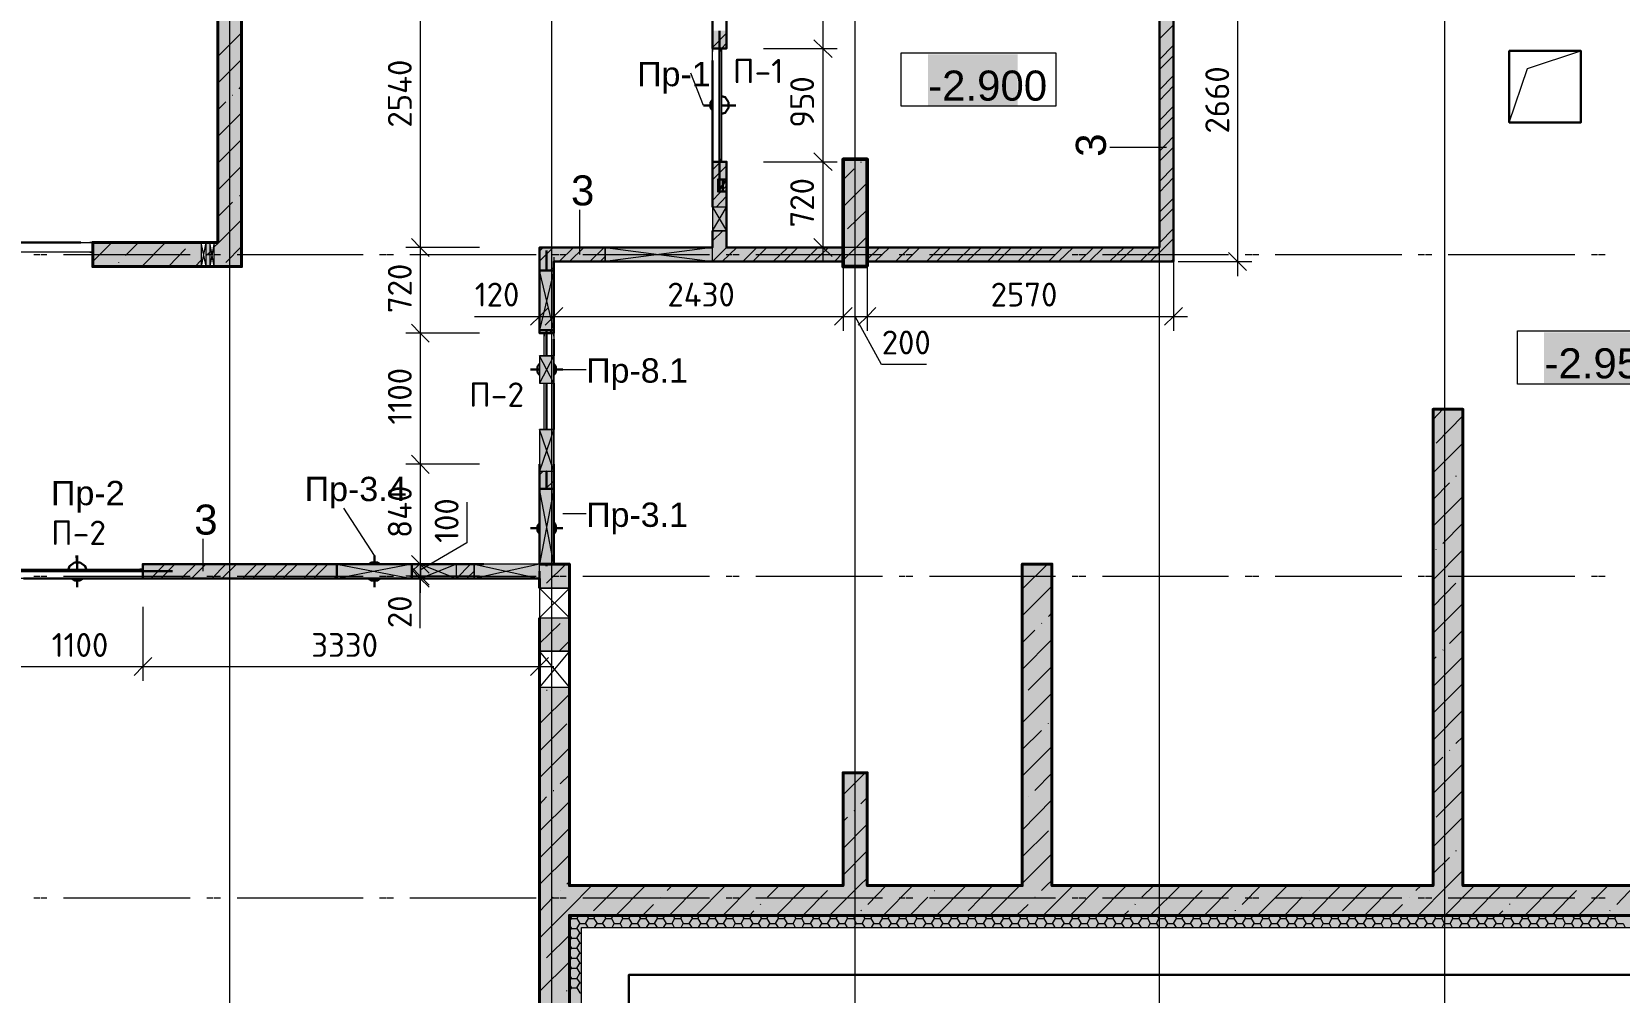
# Model space of a CAD drawing. Header units: millimetres. Extents: x -84737 to 172119, y -43083 to 59399.
# Drawn here: x -45675 to -32351, y 40986 to 49051 of the extents above; entities that cross this region are included whole.
import ezdxf

# ---------------------------------------------------------------- set-up
doc = ezdxf.new("R2010")
doc.units = ezdxf.units.MM
doc.layers.add('PDF _Геометрия', color=7, linetype='Continuous')
doc.layers.add('PDF _Текст', color=7, linetype='Continuous')
doc.layers.add('PDF _Сплошная заливка', color=7, linetype='Continuous', true_color=0xffffff)
doc.styles.add('PDF GOSTCommon', font='arial.ttf')
doc.styles.add('PDF ISOCPEUR', font='isocpeur.ttf')

msp = doc.modelspace()

# ---------------------------------------------------------------- hatches: boundary and pattern name
at = {"layer": 'PDF _Сплошная заливка', "transparency": 33554559}
h = msp.add_hatch(color=256, dxfattribs=at)
h.paths.add_polyline_path([(-39961, 55730), (-39843, 55730), (-39843, 56678), (-39961, 56678)])
h.paths.add_polyline_path([(-39961, 48911), (-39843, 48911), (-39843, 49060), (-39961, 49060)])
h.paths.add_polyline_path([(-39961, 47578), (-39843, 47578), (-39843, 47959), (-39961, 47959)])
h.paths.add_polyline_path([(-39843, 47379), (-39961, 47379), (-39961, 47240), (-39843, 47240)])
h.paths.add_polyline_path([(-39961, 49728), (-39843, 49728), (-39843, 50240), (-39961, 50240)])
h.paths.add_polyline_path([(-39961, 50740), (-39843, 50740), (-39843, 50778), (-39961, 50778)])
h.paths.add_polyline_path([(-39961, 51980), (-39843, 51980), (-39843, 55231), (-39961, 55231)])
h = msp.add_hatch(color=256, dxfattribs=at)
h.paths.add_polyline_path([(-44113, 52086), (-43914, 52086), (-43914, 56428), (-44113, 56428)])
h.paths.add_polyline_path([(-43914, 50778), (-44113, 50778), (-44113, 47079), (-43914, 47079)])
h = msp.add_hatch(color=256, dxfattribs=at)
h.paths.add_polyline_path([(-46412, 47079), (-46412, 47282), (-46610, 47282), (-46610, 47079)])
h.paths.add_polyline_path([(-44143, 47282), (-44143, 47079), (-44113, 47079), (-44113, 47282)])
h.paths.add_polyline_path([(-44181, 47079), (-44181, 47282), (-44211, 47282), (-44211, 47079)])
h.paths.add_polyline_path([(-44253, 47079), (-44253, 47282), (-45163, 47282), (-45163, 47079)])
h = msp.add_hatch(color=256, dxfattribs=at)
h.paths.add_polyline_path([(-41294, 45360), (-41413, 45360), (-41413, 45212), (-41294, 45212)])
h.paths.add_polyline_path([(-41413, 47045), (-41294, 47045), (-41294, 47240), (-41413, 47240)])
h.paths.add_polyline_path([(-41413, 46520), (-41294, 46520), (-41294, 46545), (-41413, 46545)])
h = msp.add_hatch(color=256, dxfattribs=at)
h.paths.add_polyline_path([(-40863, 47121), (-40863, 47240), (-41294, 47240), (-41294, 47121)])
h.paths.add_polyline_path([(-39961, 47240), (-39961, 47121), (-38865, 47121), (-38865, 47240)])
h = msp.add_hatch(color=256, dxfattribs=at)
h.paths.add_polyline_path([(-45844, 44459), (-45844, 44581), (-46911, 44581), (-46911, 44459)])
h.paths.add_polyline_path([(-42111, 44581), (-42111, 44459), (-41963, 44459), (-41963, 44581)])
h.paths.add_polyline_path([(-42412, 44459), (-42412, 44581), (-42484, 44581), (-42484, 44459)])
h.paths.add_polyline_path([(-43114, 44459), (-43114, 44581), (-44744, 44581), (-44744, 44459)])
h = msp.add_hatch(color=256, dxfattribs=at)
h.paths.add_polyline_path([(-41163, 43549), (-41413, 43549), (-41413, 34080), (-41163, 34080)])
h.paths.add_polyline_path([(-41413, 44378), (-41163, 44378), (-41163, 44581), (-41413, 44581)])
h.paths.add_polyline_path([(-41413, 43849), (-41163, 43849), (-41163, 44129), (-41413, 44129)])

# ---------------------------------------------------------------- linework, layer by layer
at = {"layer": 'PDF _Геометрия', "lineweight": 30}
for points in [[(-77360, 55328), (-77360, 33331), (-40664, 33331), (-40664, 41132), (-26866, 41132), (-26866, 57427), (-47364, 57427), (-47364, 55328)], [(-36211, 47240), (-38662, 47240), (-38662, 47121), (-36093, 47121), (-36093, 47240), (-36093, 49779), (-36211, 49779)], [(-33274, 48890), (-32673, 48890), (-32673, 48289), (-33274, 48289)], [(-33274, 48890), (-32673, 48890), (-32673, 48289), (-33274, 48289)], [(-32673, 48890), (-33274, 48890), (-33274, 48289), (-32673, 48289)], [(-39843, 47709), (-39915, 47709), (-39915, 47811), (-39843, 47811)], [(-41294, 46520), (-41294, 46533), (-41294, 46545), (-41354, 46545), (-41413, 46545), (-41413, 46533), (-41413, 46520)], [(-44744, 44459), (-43419, 44459), (-43114, 44459), (-43114, 44522), (-43114, 44581), (-43419, 44581), (-44744, 44581)]]:
    msp.add_lwpolyline(points, close=True, dxfattribs=at)
at = {"layer": 'PDF _Геометрия', "lineweight": 18}
for points in [[(-65860, 53030), (-65860, 53131), (-66859, 53131), (-66859, 54829), (-66859, 54930), (-76861, 54930), (-76962, 54930), (-76962, 33831), (-76962, 33729), (-41062, 33729), (-41062, 33831), (-41062, 41530), (-27365, 41530), (-27263, 41530), (-27263, 56928), (-27263, 57029), (-43064, 57029), (-43064, 56928)], [(-27615, 56928), (-27365, 56928), (-27365, 41631), (-41062, 41631), (-41163, 41631), (-41163, 33831), (-76861, 33831), (-76861, 54829)], [(-39961, 48911), (-39961, 48886)], [(-39961, 47984), (-39961, 47959), (-39961, 48911), (-39885, 48911)], [(-39885, 48886), (-39885, 48911), (-39885, 47959), (-39885, 47984)], [(-39961, 47959), (-39885, 47959)], [(-46386, 47282), (-46412, 47282), (-45163, 47282), (-45163, 47201)], [(-45188, 47201), (-45163, 47201), (-46412, 47201), (-46386, 47201)], [(-45163, 47282), (-45188, 47282)], [(-41375, 46330), (-41375, 46520), (-41375, 46495)], [(-41294, 46520), (-41375, 46520)], [(-41294, 46495), (-41294, 46520), (-41294, 45420), (-41294, 45445)], [(-41375, 45712), (-41375, 46101)], [(-45819, 44539), (-45844, 44539), (-44744, 44539), (-44769, 44539)], [(-44769, 44459), (-44744, 44459), (-45844, 44459), (-45844, 44539)], [(-44744, 44459), (-44744, 44539)]]:
    msp.add_lwpolyline(points, dxfattribs=at)
at = {"layer": 'PDF _Геометрия', "lineweight": 40}
for points in [[(-66961, 54829), (-76861, 54829), (-76861, 54579), (-76861, 33831), (-76611, 33831), (-41163, 33831), (-41163, 34080), (-41163, 41631), (-27615, 41631), (-27365, 41631), (-27365, 56928), (-27615, 56928), (-43064, 56928)], [(-27615, 56928), (-43064, 56928), (-43064, 56678), (-27615, 56678), (-27615, 41881), (-33663, 41881), (-33663, 45881), (-33913, 45881), (-33913, 41881), (-37113, 41881), (-37113, 44581), (-37362, 44581), (-37362, 41881), (-38662, 41881), (-38662, 42829), (-38865, 42829), (-38865, 41881), (-41163, 41881), (-41163, 44581), (-41413, 44581)], [(-41413, 44129), (-41413, 34080), (-76611, 34080), (-76611, 54579), (-73212, 54579), (-73212, 48966), (-73009, 48966), (-73009, 52882), (-73009, 48966)], [(-41413, 44459), (-41413, 44378)]]:
    msp.add_lwpolyline(points, dxfattribs=at)
at = {"layer": 'PDF _Геометрия', "lineweight": 9}
for points in [[(-42416, 52458), (-42416, 52221), (-42416, 50681), (-42416, 49779), (-42416, 47240), (-42416, 46520), (-42416, 45420), (-42416, 44581), (-42416, 44480), (-42416, 44340)], [(-39034, 49902), (-39034, 48911), (-39034, 47959), (-39034, 47121)], [(-35555, 49902), (-35555, 46998)], [(-36211, 48332), (-36211, 49330), (-36093, 49453)], [(-44012, 48332), (-44012, 49330)], [(-41311, 48332), (-41311, 49330)], [(-38763, 48332), (-38763, 49330)], [(-33815, 48332), (-33815, 49330)], [(-44113, 48844), (-43914, 49043)], [(-39961, 48920), (-39843, 49038)], [(-36211, 48992), (-36093, 49110)], [(-44012, 48903), (-44012, 48958)], [(-41311, 48903), (-41311, 48958)], [(-39885, 48911), (-39843, 48954)], [(-39534, 48911), (-39034, 48911), (-38916, 48911)], [(-38763, 48903), (-38763, 48958)], [(-36211, 48903), (-36211, 48958)], [(-36211, 48818), (-36093, 48937)], [(-33815, 48903), (-33815, 48958)], [(-44113, 48619), (-43914, 48818)], [(-36211, 48734), (-36093, 48852)], [(-44012, 47705), (-44012, 48704)], [(-41311, 47705), (-41311, 48704)], [(-40037, 48433), (-40143, 48704)], [(-38763, 47705), (-38763, 48704)], [(-36211, 48704), (-36211, 47705), (-36093, 47828)], [(-36211, 48564), (-36093, 48683)], [(-33815, 47705), (-33815, 48704)], [(-43990, 48518), (-43986, 48518)], [(-43935, 48573), (-43914, 48594)], [(-36211, 48475), (-36093, 48598)], [(-44113, 48395), (-44046, 48463)], [(-44113, 48171), (-43914, 48370)], [(-36211, 48306), (-36093, 48425)], [(-36211, 48221), (-36093, 48340)], [(-44105, 47955), (-43914, 48145)], [(-44012, 48078), (-44012, 48128)], [(-41311, 48078), (-41311, 48128)], [(-38763, 48078), (-38763, 48128)], [(-36211, 48048), (-36093, 48171)], [(-36211, 48078), (-36211, 48128)], [(-33815, 48078), (-33815, 48128)], [(-36152, 48078), (-36626, 48078)], [(-36211, 47963), (-36093, 48082)], [(-44113, 47722), (-43914, 47921)], [(-44012, 46876), (-44012, 47879)], [(-41311, 46876), (-41311, 47879)], [(-39961, 47891), (-39893, 47959)], [(-39961, 47807), (-39843, 47925)], [(-39534, 47959), (-39034, 47959), (-38916, 47959)], [(-38865, 47807), (-38772, 47900)], [(-38763, 46876), (-38763, 47879)], [(-38717, 47955), (-38712, 47959)], [(-36211, 47794), (-36093, 47913)], [(-36211, 46876), (-36211, 47879)], [(-33815, 46876), (-33815, 47879)], [(-39961, 47633), (-39843, 47756)], [(-39843, 47709), (-39843, 47811), (-39843, 47709)], [(-38865, 47582), (-38662, 47781)], [(-44113, 47498), (-43990, 47620)], [(-43935, 47675), (-43931, 47675)], [(-39931, 47578), (-39843, 47671)], [(-36211, 47536), (-36093, 47654)], [(-36211, 47506), (-36211, 47451), (-36093, 47570)], [(-44143, 47244), (-44113, 47273), (-43914, 47472)], [(-44012, 47451), (-44012, 47506)], [(-41311, 47451), (-41311, 47506)], [(-41074, 47180), (-41074, 47557)], [(-38827, 47396), (-38662, 47557)], [(-38763, 47451), (-38763, 47506)], [(-33815, 47451), (-33815, 47506)], [(-39961, 47295), (-39876, 47379)], [(-38865, 47134), (-38662, 47333)], [(-36287, 47121), (-36169, 47240), (-36093, 47316)], [(-36211, 47278), (-36093, 47400)], [(-45658, 47180), (-45607, 47180)], [(-45599, 47180), (-45548, 47180)], [(-45408, 47180), (-44405, 47180)], [(-45345, 47180), (-44346, 47180)], [(-45163, 47121), (-45002, 47282)], [(-44888, 47172), (-44778, 47282)], [(-44752, 47079), (-44553, 47282)], [(-44528, 47079), (-44384, 47227)], [(-44211, 47079), (-44253, 47282)], [(-44215, 47282), (-44253, 47079)], [(-44211, 47172), (-44181, 47201)], [(-44206, 47180), (-44156, 47180)], [(-44143, 47079), (-44181, 47282)], [(-44143, 47282), (-44181, 47079)], [(-44147, 47180), (-44092, 47180)], [(-44046, 47113), (-43914, 47248)], [(-44012, 46253), (-44012, 47252)], [(-43952, 47180), (-42953, 47180)], [(-43893, 47180), (-42894, 47180)], [(-42755, 47180), (-42700, 47180)], [(-42695, 47180), (-42640, 47180)], [(-41917, 47240), (-42416, 47240), (-42534, 47240)], [(-42501, 47180), (-41502, 47180)], [(-42441, 47180), (-41442, 47180)], [(-41413, 47210), (-41383, 47240)], [(-41413, 47125), (-41299, 47240)], [(-41311, 46253), (-41311, 47252)], [(-41303, 47180), (-41248, 47180)], [(-41248, 47121), (-41129, 47240)], [(-41239, 47180), (-41189, 47180)], [(-41163, 47121), (-41040, 47240)], [(-41049, 47180), (-40050, 47180)], [(-40990, 47121), (-40871, 47240)], [(-40990, 47180), (-39986, 47180)], [(-39961, 47121), (-39961, 47240), (-40863, 47121), (-40863, 47240), (-39961, 47121), (-39843, 47240), (-39843, 47244)], [(-39881, 47121), (-39758, 47240)], [(-39847, 47180), (-39796, 47180)], [(-39788, 47180), (-39737, 47180)], [(-39707, 47121), (-39589, 47240)], [(-39622, 47121), (-39504, 47240)], [(-39597, 47180), (-38594, 47180)], [(-39534, 47180), (-38535, 47180)], [(-39453, 47121), (-39330, 47240)], [(-39364, 47121), (-39246, 47240)], [(-39195, 47121), (-39076, 47240)], [(-38535, 47240), (-39034, 47240), (-39153, 47240)], [(-39110, 47121), (-38988, 47240)], [(-38937, 47121), (-38865, 47197)], [(-38763, 46253), (-38763, 47252)], [(-38662, 47138), (-38560, 47240)], [(-38598, 47121), (-38475, 47240)], [(-38425, 47121), (-38306, 47240)], [(-38395, 47180), (-38344, 47180)], [(-38340, 47121), (-38221, 47240)], [(-38336, 47180), (-38281, 47180)], [(-38166, 47121), (-38048, 47240)], [(-38141, 47180), (-37142, 47180)], [(-38082, 47121), (-37963, 47240)], [(-38082, 47180), (-37083, 47180)], [(-37913, 47121), (-37794, 47240)], [(-37828, 47121), (-37705, 47240)], [(-37654, 47121), (-37536, 47240)], [(-37570, 47121), (-37451, 47240)], [(-37400, 47121), (-37278, 47240)], [(-37311, 47121), (-37193, 47240)], [(-37142, 47121), (-37024, 47240)], [(-37058, 47121), (-36935, 47240)], [(-36943, 47180), (-36892, 47180)], [(-36884, 47121), (-36765, 47240)], [(-36884, 47180), (-36829, 47180)], [(-36799, 47121), (-36681, 47240)], [(-36689, 47180), (-35690, 47180)], [(-36630, 47121), (-36507, 47240)], [(-36630, 47180), (-35631, 47180)], [(-36545, 47121), (-36423, 47240)], [(-36372, 47121), (-36253, 47240)], [(-36211, 46253), (-36211, 47252)], [(-35491, 47180), (-35436, 47180)], [(-35428, 47180), (-35377, 47180)], [(-35238, 47180), (-34239, 47180)], [(-35178, 47180), (-34175, 47180)], [(-34040, 47180), (-33985, 47180)], [(-33976, 47180), (-33925, 47180)], [(-33815, 46253), (-33815, 47252)], [(-33786, 47180), (-32787, 47180)], [(-33722, 47180), (-32723, 47180)], [(-32584, 47180), (-32533, 47180)], [(-32524, 47180), (-32469, 47180)], [(-44943, 47113), (-44943, 47117)], [(-44304, 47079), (-44253, 47134)], [(-41413, 47159), (-41413, 46660), (-41413, 46541)], [(-41324, 47045), (-41294, 47074)], [(-41294, 47159), (-41294, 46660), (-41294, 46541)], [(-40905, 47121), (-40863, 47163)], [(-38865, 47159), (-38865, 46660), (-38865, 46541)], [(-38662, 47159), (-38662, 46660), (-38662, 46541)], [(-36114, 47121), (-36093, 47142)], [(-36093, 47159), (-36093, 46660), (-36093, 46541)], [(-36054, 47121), (-35555, 47121), (-35436, 47121)], [(-44012, 46626), (-44012, 46677)], [(-41959, 46660), (-41616, 46660), (-41354, 46660)], [(-41531, 46660), (-41294, 46660), (-38865, 46660), (-38662, 46660), (-35974, 46660)], [(-41311, 46626), (-41311, 46677)], [(-38763, 46626), (-38763, 46677)], [(-38166, 46258), (-38543, 46258), (-38763, 46660)], [(-36211, 46626), (-36211, 46677)], [(-33815, 46626), (-33815, 46677)], [(-41917, 46520), (-42416, 46520), (-42534, 46520)], [(-41332, 46520), (-41311, 46545)], [(-44012, 45424), (-44012, 46423)], [(-41311, 45424), (-41311, 46423)], [(-38763, 45424), (-38763, 46423)], [(-36211, 45424), (-36211, 46423)], [(-33815, 45424), (-33815, 46423)], [(-41218, 46215), (-41023, 46215)], [(-44012, 45999), (-44012, 46050)], [(-41311, 45999), (-41311, 46050)], [(-38763, 45999), (-38763, 46050)], [(-36211, 45999), (-36211, 46050)], [(-33815, 45999), (-33815, 46050)], [(-33913, 45796), (-33832, 45881)], [(-44012, 44797), (-44012, 45800)], [(-41311, 44797), (-41311, 45800)], [(-38763, 44797), (-38763, 45800)], [(-36211, 44797), (-36211, 45800)], [(-33887, 45597), (-33663, 45826)], [(-33815, 44797), (-33815, 45800)], [(-33913, 45348), (-33663, 45597)], [(-41917, 45420), (-42416, 45420), (-42534, 45420)], [(-41413, 45331), (-41383, 45360)], [(-33722, 45318), (-33718, 45322)], [(-33663, 45373), (-33663, 45373)], [(-44012, 45170), (-44012, 45225)], [(-41362, 45212), (-41294, 45280)], [(-41311, 45170), (-41311, 45225)], [(-38763, 45170), (-38763, 45225)], [(-36211, 45170), (-36211, 45225)], [(-33913, 45123), (-33777, 45263)], [(-33815, 45170), (-33815, 45225)], [(-42797, 44653), (-43055, 45051)], [(-42022, 45102), (-42022, 44759), (-42416, 44531)], [(-33913, 44899), (-33663, 45149)], [(-44012, 43972), (-44012, 44971)], [(-41311, 43972), (-41311, 44971)], [(-41218, 45005), (-41023, 45005)], [(-38763, 43972), (-38763, 44971)], [(-36211, 43972), (-36211, 44971)], [(-33832, 44755), (-33663, 44924)], [(-33815, 43972), (-33815, 44971)], [(-44236, 44522), (-44236, 44793)], [(-45294, 44522), (-45303, 44653)], [(-33913, 44450), (-33663, 44700)], [(-33887, 44700), (-33887, 44704)], [(-44744, 44565), (-44727, 44581)], [(-44676, 44459), (-44558, 44581)], [(-44592, 44459), (-44473, 44581)], [(-44422, 44459), (-44299, 44581)], [(-44333, 44459), (-44215, 44581)], [(-44164, 44459), (-44046, 44581)], [(-44079, 44459), (-43957, 44581)], [(-44012, 44548), (-44012, 44598)], [(-43906, 44459), (-43787, 44581)], [(-43821, 44459), (-43703, 44581)], [(-43652, 44459), (-43529, 44581)], [(-43567, 44459), (-43444, 44581)], [(-43394, 44459), (-43275, 44581)], [(-43309, 44459), (-43191, 44581)], [(-41917, 44581), (-42416, 44581), (-42534, 44581)], [(-42484, 44518), (-42420, 44581)], [(-42111, 44459), (-42111, 44581), (-42412, 44459), (-42412, 44581), (-42111, 44459), (-41993, 44581)], [(-42027, 44459), (-41963, 44522)], [(-41354, 44421), (-41193, 44581)], [(-41311, 44548), (-41311, 44598)], [(-38763, 44548), (-38763, 44598)], [(-37362, 44370), (-37151, 44581)], [(-36211, 44548), (-36211, 44598)], [(-33815, 44548), (-33815, 44598)], [(-45658, 44480), (-45607, 44480)], [(-45599, 44480), (-45548, 44480)], [(-45408, 44480), (-44405, 44480)], [(-45345, 44480), (-44346, 44480)], [(-44206, 44480), (-44156, 44480)], [(-44147, 44480), (-44092, 44480)], [(-43952, 44480), (-42953, 44480)], [(-43893, 44480), (-42894, 44480)], [(-43140, 44459), (-43114, 44484)], [(-42755, 44480), (-42700, 44480)], [(-42695, 44480), (-42640, 44480)], [(-41917, 44480), (-42416, 44480), (-42534, 44480)], [(-41917, 44459), (-42416, 44459), (-42534, 44459)], [(-42501, 44480), (-41502, 44480)], [(-42441, 44480), (-41442, 44480)], [(-42416, 44044), (-42416, 44298), (-42416, 44471)], [(-41303, 44480), (-41248, 44480)], [(-41239, 44480), (-41189, 44480)], [(-41167, 44378), (-41163, 44387)], [(-41049, 44480), (-40050, 44480)], [(-40990, 44480), (-39986, 44480)], [(-39847, 44480), (-39796, 44480)], [(-39788, 44480), (-39737, 44480)], [(-39597, 44480), (-38594, 44480)], [(-39534, 44480), (-38535, 44480)], [(-38395, 44480), (-38344, 44480)], [(-38336, 44480), (-38281, 44480)], [(-38141, 44480), (-37142, 44480)], [(-38082, 44480), (-37083, 44480)], [(-37362, 44146), (-37113, 44395)], [(-36943, 44480), (-36892, 44480)], [(-36884, 44480), (-36829, 44480)], [(-36689, 44480), (-35690, 44480)], [(-36630, 44480), (-35631, 44480)], [(-35491, 44480), (-35436, 44480)], [(-35428, 44480), (-35377, 44480)], [(-35238, 44480), (-34239, 44480)], [(-35178, 44480), (-34175, 44480)], [(-34040, 44480), (-33985, 44480)], [(-33976, 44480), (-33925, 44480)], [(-33913, 44226), (-33722, 44421)], [(-33786, 44480), (-32787, 44480)], [(-33722, 44480), (-32723, 44480)], [(-33663, 44476), (-33663, 44476)], [(-32584, 44480), (-32533, 44480)], [(-32524, 44480), (-32469, 44480)], [(-44012, 43346), (-44012, 44344)], [(-41311, 43346), (-41311, 44344)], [(-38763, 43346), (-38763, 44344)], [(-36211, 43346), (-36211, 44344)], [(-33913, 44002), (-33663, 44251)], [(-33815, 43346), (-33815, 44344)], [(-44744, 44222), (-44744, 43722), (-44744, 43600)], [(-41413, 44222), (-41413, 43722), (-41413, 43600)], [(-37142, 44141), (-37113, 44171)], [(-41413, 43913), (-41239, 44082)], [(-37362, 43921), (-37256, 44027)], [(-37201, 44082), (-37197, 44086)], [(-33777, 43913), (-33663, 44027)], [(-41248, 43849), (-41163, 43938)], [(-37362, 43697), (-37113, 43947)], [(-33832, 43858), (-33828, 43862)], [(-47034, 43722), (-45844, 43722), (-44744, 43722), (-41294, 43722)], [(-44012, 43718), (-44012, 43773)], [(-41311, 43718), (-41311, 43773)], [(-38763, 43718), (-38763, 43773)], [(-37311, 43523), (-37113, 43722)], [(-36211, 43718), (-36211, 43773)], [(-33913, 43553), (-33663, 43803)], [(-33913, 43777), (-33887, 43803)], [(-33815, 43718), (-33815, 43773)], [(-33913, 43329), (-33663, 43578)], [(-44012, 42520), (-44012, 43519)], [(-41413, 43240), (-41163, 43489)], [(-41413, 43464), (-41409, 43464)], [(-41354, 43523), (-41349, 43523)], [(-41311, 42520), (-41311, 43519)], [(-38763, 42520), (-38763, 43519)], [(-37362, 43248), (-37113, 43498)], [(-36211, 42520), (-36211, 43519)], [(-33815, 42520), (-33815, 43519)], [(-33913, 43104), (-33663, 43354)], [(-41413, 43011), (-41184, 43240)], [(-37362, 43024), (-37201, 43185)], [(-37142, 43240), (-37142, 43244)], [(-44012, 43092), (-44012, 43147)], [(-41311, 43092), (-41311, 43147)], [(-38763, 43092), (-38763, 43147)], [(-37362, 42800), (-37113, 43049)], [(-36211, 43092), (-36211, 43147)], [(-33815, 43092), (-33815, 43147)], [(-33722, 43075), (-33663, 43130)], [(-41413, 42787), (-41163, 43037)], [(-33913, 42880), (-33832, 42960)], [(-33913, 42656), (-33663, 42905)], [(-33777, 43015), (-33773, 43020)], [(-44012, 41894), (-44012, 42893)], [(-41311, 41894), (-41311, 42893)], [(-41239, 42736), (-41163, 42812)], [(-38865, 42643), (-38679, 42829)], [(-38763, 41894), (-38763, 42893)], [(-37256, 42681), (-37113, 42825)], [(-36211, 41894), (-36211, 42893)], [(-33815, 41894), (-33815, 42893)], [(-41299, 42681), (-41294, 42681)], [(-33887, 42457), (-33663, 42681)], [(-41413, 42563), (-41354, 42626)], [(-41413, 42338), (-41163, 42588)], [(-38772, 42512), (-38767, 42516)], [(-38717, 42567), (-38662, 42622)], [(-37362, 42347), (-37113, 42601)], [(-37311, 42626), (-37311, 42626)], [(-38865, 42419), (-38827, 42457)], [(-38865, 42194), (-38662, 42397)], [(-33913, 42207), (-33663, 42457)], [(-44012, 42266), (-44012, 42321)], [(-41409, 42118), (-41163, 42364)], [(-41311, 42266), (-41311, 42321)], [(-38763, 42266), (-38763, 42321)], [(-37362, 42122), (-37142, 42342)], [(-36211, 42266), (-36211, 42321)], [(-33815, 42266), (-33815, 42321)], [(-41413, 41890), (-41163, 42139)], [(-38865, 41970), (-38662, 42173)], [(-37362, 41898), (-37113, 42148)], [(-33913, 41983), (-33777, 42118)], [(-33722, 42173), (-33718, 42177)], [(-33663, 42232), (-33663, 42232)], [(-44012, 41068), (-44012, 42067)], [(-41311, 41068), (-41311, 42067)], [(-38763, 41068), (-38763, 42067)], [(-36211, 41068), (-36211, 42067)], [(-34040, 41631), (-33790, 41881), (-33663, 42008)], [(-33815, 41068), (-33815, 42067)], [(-41413, 41441), (-41163, 41691), (-40973, 41881)], [(-41239, 41839), (-41239, 41839)], [(-41184, 41894), (-41163, 41915)], [(-40960, 41669), (-40748, 41881)], [(-40774, 41631), (-40524, 41881)], [(-40342, 41839), (-40300, 41881)], [(-40325, 41631), (-40075, 41881)], [(-40101, 41631), (-39851, 41881)], [(-39876, 41631), (-39627, 41881)], [(-39500, 41784), (-39402, 41881)], [(-39428, 41631), (-39178, 41881)], [(-39203, 41631), (-38996, 41839)], [(-38979, 41631), (-38729, 41881), (-38662, 41945)], [(-38657, 41724), (-38505, 41881)], [(-38530, 41631), (-38281, 41881)], [(-38099, 41839), (-38095, 41839)], [(-38082, 41631), (-37832, 41881)], [(-37815, 41669), (-37608, 41881)], [(-37633, 41631), (-37383, 41881)], [(-37201, 41839), (-37159, 41881), (-37113, 41923)], [(-37185, 41631), (-36935, 41881)], [(-36960, 41631), (-36710, 41881)], [(-36736, 41631), (-36486, 41881)], [(-36359, 41784), (-36258, 41881)], [(-36287, 41631), (-36033, 41881)], [(-36059, 41631), (-35851, 41839)], [(-35834, 41631), (-35585, 41881)], [(-35517, 41724), (-35360, 41881)], [(-35386, 41631), (-35136, 41881)], [(-34954, 41839), (-34954, 41839)], [(-34937, 41631), (-34687, 41881)], [(-34675, 41669), (-34463, 41881)], [(-34488, 41631), (-34239, 41881)], [(-34057, 41839), (-34014, 41881)], [(-33815, 41631), (-33566, 41881)], [(-33591, 41631), (-33341, 41881)], [(-33214, 41784), (-33117, 41881)], [(-33142, 41631), (-32893, 41881)], [(-32918, 41631), (-32711, 41839)], [(-32694, 41631), (-32444, 41881)], [(-32372, 41724), (-32220, 41881)], [(-45658, 41780), (-45607, 41780)], [(-45599, 41780), (-45548, 41780)], [(-45408, 41780), (-44405, 41780)], [(-45345, 41780), (-44346, 41780)], [(-44206, 41780), (-44156, 41780)], [(-44147, 41780), (-44092, 41780)], [(-43952, 41780), (-42953, 41780)], [(-43893, 41780), (-42894, 41780)], [(-42755, 41780), (-42700, 41780)], [(-42695, 41780), (-42640, 41780)], [(-42501, 41780), (-41502, 41780)], [(-42441, 41780), (-41442, 41780)], [(-41413, 41665), (-41299, 41784)], [(-41303, 41780), (-41248, 41780)], [(-41239, 41780), (-41189, 41780)], [(-41049, 41780), (-40050, 41780)], [(-40990, 41780), (-39986, 41780)], [(-40549, 41631), (-40456, 41724)], [(-40397, 41784), (-40397, 41784)], [(-39847, 41780), (-39796, 41780)], [(-39788, 41780), (-39737, 41780)], [(-39597, 41780), (-38594, 41780)], [(-39559, 41724), (-39555, 41729)], [(-39534, 41780), (-38535, 41780)], [(-38395, 41780), (-38344, 41780)], [(-38336, 41780), (-38281, 41780)], [(-38306, 41631), (-38154, 41784)], [(-38141, 41780), (-37142, 41780)], [(-38082, 41780), (-37083, 41780)], [(-37409, 41631), (-37311, 41724)], [(-37256, 41784), (-37252, 41784)], [(-36943, 41780), (-36892, 41780)], [(-36884, 41780), (-36829, 41780)], [(-36689, 41780), (-35690, 41780)], [(-36630, 41780), (-35631, 41780)], [(-36414, 41724), (-36410, 41729)], [(-35491, 41780), (-35436, 41780)], [(-35428, 41780), (-35377, 41780)], [(-35238, 41780), (-34239, 41780)], [(-35178, 41780), (-34175, 41780)], [(-35161, 41631), (-35013, 41784)], [(-34340, 41631), (-34328, 41606), (-34277, 41606), (-34264, 41631), (-34171, 41724)], [(-34112, 41784), (-34112, 41784)], [(-34040, 41780), (-33985, 41780)], [(-33976, 41780), (-33925, 41780)], [(-33786, 41780), (-32787, 41780)], [(-33722, 41780), (-32723, 41780)], [(-33269, 41724), (-33269, 41729)], [(-32584, 41780), (-32533, 41780)], [(-32524, 41780), (-32469, 41780)], [(-44012, 41640), (-44012, 41695)], [(-41311, 41640), (-41311, 41695)], [(-41163, 41631), (-41146, 41606), (-41100, 41606)], [(-41163, 41581), (-41146, 41606)], [(-41087, 41631), (-41100, 41606), (-41074, 41564), (-41062, 41564), (-41028, 41564), (-41007, 41530)], [(-41028, 41564), (-41002, 41606)], [(-41015, 41631), (-41002, 41606), (-40956, 41606), (-40943, 41631)], [(-40956, 41606), (-40930, 41564), (-40884, 41564), (-40863, 41530)], [(-40884, 41564), (-40858, 41606)], [(-40871, 41631), (-40858, 41606), (-40808, 41606), (-40795, 41631)], [(-40808, 41606), (-40786, 41564), (-40736, 41564), (-40719, 41530)], [(-40736, 41564), (-40714, 41606)], [(-40727, 41631), (-40714, 41606), (-40664, 41606), (-40651, 41631)], [(-40664, 41606), (-40638, 41564), (-40592, 41564), (-40571, 41530)], [(-40592, 41564), (-40566, 41606)], [(-40583, 41631), (-40566, 41606), (-40520, 41606), (-40507, 41631)], [(-40520, 41606), (-40494, 41564), (-40448, 41564), (-40427, 41530)], [(-40448, 41564), (-40422, 41606)], [(-40435, 41631), (-40422, 41606), (-40376, 41606), (-40359, 41631)], [(-40376, 41606), (-40350, 41564), (-40300, 41564), (-40283, 41530)], [(-40300, 41564), (-40279, 41606)], [(-40291, 41631), (-40279, 41606), (-40228, 41606), (-40215, 41631)], [(-40228, 41606), (-40207, 41564), (-40156, 41564), (-40135, 41530)], [(-40156, 41564), (-40130, 41606)], [(-40147, 41631), (-40130, 41606), (-40084, 41606), (-40071, 41631)], [(-40084, 41606), (-40058, 41564), (-40012, 41564), (-39991, 41530)], [(-40012, 41564), (-39986, 41606)], [(-39999, 41631), (-39986, 41606), (-39940, 41606), (-39927, 41631)], [(-39940, 41606), (-39915, 41564), (-39868, 41564), (-39847, 41530)], [(-39868, 41564), (-39843, 41606)], [(-39855, 41631), (-39843, 41606), (-39792, 41606), (-39779, 41631)], [(-39792, 41606), (-39771, 41564), (-39720, 41564), (-39703, 41530)], [(-39720, 41564), (-39699, 41606)], [(-39711, 41631), (-39699, 41606), (-39648, 41606), (-39635, 41631)], [(-39652, 41631), (-39614, 41669)], [(-39648, 41606), (-39622, 41564), (-39576, 41564), (-39555, 41530)], [(-39576, 41564), (-39551, 41606)], [(-39563, 41631), (-39551, 41606), (-39504, 41606), (-39491, 41631)], [(-39504, 41606), (-39479, 41564), (-39432, 41564), (-39411, 41530)], [(-39432, 41564), (-39407, 41606)], [(-39419, 41631), (-39407, 41606), (-39360, 41606), (-39343, 41631)], [(-39360, 41606), (-39335, 41564), (-39284, 41564), (-39267, 41530)], [(-39284, 41564), (-39263, 41606)], [(-39275, 41631), (-39263, 41606), (-39212, 41606), (-39199, 41631)], [(-39212, 41606), (-39191, 41564), (-39140, 41564), (-39119, 41530)], [(-39140, 41564), (-39115, 41606)], [(-39131, 41631), (-39115, 41606), (-39068, 41606), (-39055, 41631)], [(-39068, 41606), (-39043, 41564), (-38996, 41564), (-38975, 41530)], [(-38996, 41564), (-38971, 41606)], [(-38983, 41631), (-38971, 41606), (-38924, 41606), (-38907, 41631)], [(-38924, 41606), (-38899, 41564), (-38852, 41564), (-38831, 41530)], [(-38852, 41564), (-38827, 41606)], [(-38839, 41631), (-38827, 41606), (-38776, 41606), (-38763, 41631)], [(-38776, 41606), (-38755, 41564), (-38704, 41564), (-38683, 41530)], [(-38763, 41640), (-38763, 41695)], [(-38717, 41669), (-38712, 41674)], [(-38704, 41564), (-38683, 41606)], [(-38696, 41631), (-38683, 41606), (-38632, 41606), (-38619, 41631)], [(-38632, 41606), (-38607, 41564), (-38560, 41564), (-38539, 41530)], [(-38560, 41564), (-38535, 41606)], [(-38547, 41631), (-38535, 41606), (-38488, 41606), (-38475, 41631)], [(-38488, 41606), (-38463, 41564), (-38416, 41564), (-38395, 41530)], [(-38416, 41564), (-38391, 41606)], [(-38403, 41631), (-38391, 41606), (-38340, 41606), (-38327, 41631)], [(-38340, 41606), (-38319, 41564), (-38268, 41564), (-38251, 41530)], [(-38268, 41564), (-38247, 41606)], [(-38260, 41631), (-38247, 41606), (-38196, 41606), (-38183, 41631)], [(-38196, 41606), (-38171, 41564), (-38124, 41564), (-38103, 41530)], [(-38124, 41564), (-38099, 41606)], [(-38116, 41631), (-38099, 41606), (-38052, 41606), (-38039, 41631)], [(-38052, 41606), (-38027, 41564), (-37980, 41564), (-37959, 41530)], [(-37980, 41564), (-37955, 41606)], [(-37968, 41631), (-37955, 41606), (-37908, 41606), (-37891, 41631)], [(-37908, 41606), (-37883, 41564), (-37832, 41564), (-37815, 41530)], [(-37832, 41564), (-37811, 41606)], [(-37824, 41631), (-37811, 41606), (-37760, 41606), (-37747, 41631)], [(-37760, 41606), (-37739, 41564), (-37688, 41564), (-37667, 41530)], [(-37688, 41564), (-37663, 41606)], [(-37680, 41631), (-37663, 41606), (-37616, 41606), (-37604, 41631)], [(-37616, 41606), (-37591, 41564), (-37544, 41564), (-37523, 41530)], [(-37544, 41564), (-37519, 41606)], [(-37532, 41631), (-37519, 41606), (-37472, 41606), (-37460, 41631)], [(-37472, 41606), (-37447, 41564), (-37400, 41564), (-37379, 41530)], [(-37400, 41564), (-37375, 41606)], [(-37388, 41631), (-37375, 41606), (-37324, 41606), (-37311, 41631)], [(-37324, 41606), (-37303, 41564), (-37252, 41564), (-37235, 41530)], [(-37252, 41564), (-37231, 41606)], [(-37244, 41631), (-37231, 41606), (-37180, 41606), (-37168, 41631)], [(-37180, 41606), (-37155, 41564), (-37108, 41564), (-37087, 41530)], [(-37108, 41564), (-37083, 41606)], [(-37096, 41631), (-37083, 41606), (-37036, 41606), (-37024, 41631)], [(-37036, 41606), (-37011, 41564), (-36964, 41564), (-36943, 41530)], [(-36964, 41564), (-36939, 41606)], [(-36952, 41631), (-36939, 41606), (-36892, 41606), (-36876, 41631)], [(-36892, 41606), (-36867, 41564), (-36816, 41564), (-36799, 41530)], [(-36816, 41564), (-36795, 41606)], [(-36808, 41631), (-36795, 41606), (-36744, 41606), (-36732, 41631)], [(-36744, 41606), (-36723, 41564), (-36672, 41564), (-36651, 41530)], [(-36672, 41564), (-36647, 41606)], [(-36664, 41631), (-36647, 41606), (-36600, 41606), (-36588, 41631)], [(-36600, 41606), (-36575, 41564), (-36528, 41564), (-36507, 41530)], [(-36528, 41564), (-36503, 41606)], [(-36516, 41631), (-36503, 41606), (-36457, 41606), (-36440, 41631)], [(-36512, 41631), (-36469, 41669)], [(-36457, 41606), (-36431, 41564), (-36385, 41564), (-36363, 41530)], [(-36385, 41564), (-36359, 41606)], [(-36372, 41631), (-36359, 41606), (-36308, 41606), (-36296, 41631)], [(-36308, 41606), (-36287, 41564), (-36236, 41564), (-36215, 41530)], [(-36236, 41564), (-36215, 41606)], [(-36228, 41631), (-36215, 41606), (-36164, 41606), (-36152, 41631)], [(-36211, 41640), (-36211, 41695)], [(-36164, 41606), (-36139, 41564), (-36093, 41564), (-36071, 41530)], [(-36093, 41564), (-36067, 41606)], [(-36080, 41631), (-36067, 41606), (-36021, 41606), (-36008, 41631)], [(-36021, 41606), (-35995, 41564), (-35949, 41564), (-35927, 41530)], [(-35949, 41564), (-35923, 41606)], [(-35936, 41631), (-35923, 41606), (-35872, 41606), (-35860, 41631)], [(-35872, 41606), (-35851, 41564), (-35800, 41564), (-35784, 41530)], [(-35800, 41564), (-35779, 41606)], [(-35792, 41631), (-35779, 41606), (-35729, 41606), (-35716, 41631)], [(-35729, 41606), (-35703, 41564), (-35657, 41564), (-35635, 41530)], [(-35657, 41564), (-35631, 41606)], [(-35648, 41631), (-35631, 41606), (-35585, 41606), (-35572, 41631)], [(-35585, 41606), (-35559, 41564), (-35513, 41564), (-35491, 41530)], [(-35572, 41669), (-35572, 41674)], [(-35513, 41564), (-35487, 41606)], [(-35500, 41631), (-35487, 41606), (-35441, 41606), (-35424, 41631)], [(-35441, 41606), (-35415, 41564), (-35365, 41564), (-35348, 41530)], [(-35365, 41564), (-35343, 41606)], [(-35356, 41631), (-35343, 41606), (-35293, 41606), (-35280, 41631)], [(-35293, 41606), (-35271, 41564), (-35221, 41564), (-35199, 41530)], [(-35221, 41564), (-35195, 41606)], [(-35212, 41631), (-35195, 41606), (-35149, 41606), (-35136, 41631)], [(-35149, 41606), (-35123, 41564), (-35077, 41564), (-35056, 41530)], [(-35077, 41564), (-35051, 41606)], [(-35064, 41631), (-35051, 41606), (-35005, 41606), (-34992, 41631)], [(-35005, 41606), (-34979, 41564), (-34933, 41564), (-34912, 41530)], [(-34933, 41564), (-34907, 41606)], [(-34920, 41631), (-34907, 41606), (-34857, 41606), (-34844, 41631)], [(-34857, 41606), (-34835, 41564), (-34785, 41564), (-34768, 41530)], [(-34785, 41564), (-34763, 41606)], [(-34776, 41631), (-34763, 41606), (-34713, 41606), (-34700, 41631)], [(-34713, 41606), (-34687, 41564), (-34641, 41564), (-34620, 41530)], [(-34641, 41564), (-34615, 41606)], [(-34628, 41631), (-34615, 41606), (-34569, 41606), (-34556, 41631)], [(-34569, 41606), (-34543, 41564), (-34497, 41564), (-34476, 41530)], [(-34497, 41564), (-34471, 41606)], [(-34484, 41631), (-34471, 41606), (-34425, 41606), (-34408, 41631)], [(-34425, 41606), (-34399, 41564), (-34349, 41564), (-34332, 41530)], [(-34349, 41564), (-34328, 41606)], [(-34277, 41606), (-34256, 41564), (-34205, 41564), (-34184, 41530)], [(-34205, 41564), (-34179, 41606)], [(-34196, 41631), (-34179, 41606), (-34133, 41606), (-34120, 41631)], [(-34133, 41606), (-34107, 41564), (-34061, 41564), (-34040, 41530)], [(-34061, 41564), (-34035, 41606)], [(-34048, 41631), (-34035, 41606), (-33989, 41606), (-33972, 41631)], [(-33989, 41606), (-33964, 41564), (-33917, 41564), (-33896, 41530)], [(-33917, 41564), (-33892, 41606)], [(-33904, 41631), (-33892, 41606), (-33841, 41606), (-33828, 41631)], [(-33841, 41606), (-33820, 41564), (-33769, 41564), (-33752, 41530)], [(-33815, 41640), (-33815, 41695)], [(-33769, 41564), (-33748, 41606)], [(-33760, 41631), (-33748, 41606), (-33697, 41606), (-33684, 41631)], [(-33697, 41606), (-33671, 41564), (-33625, 41564), (-33604, 41530)], [(-33625, 41564), (-33600, 41606)], [(-33612, 41631), (-33600, 41606), (-33553, 41606), (-33540, 41631)], [(-33553, 41606), (-33528, 41564), (-33481, 41564), (-33460, 41530)], [(-33481, 41564), (-33456, 41606)], [(-33468, 41631), (-33456, 41606), (-33409, 41606), (-33392, 41631)], [(-33409, 41606), (-33384, 41564), (-33333, 41564), (-33316, 41530)], [(-33367, 41631), (-33329, 41669)], [(-33333, 41564), (-33312, 41606)], [(-33324, 41631), (-33312, 41606), (-33261, 41606), (-33248, 41631)], [(-33261, 41606), (-33236, 41564), (-33189, 41564), (-33168, 41530)], [(-33189, 41564), (-33164, 41606)], [(-33180, 41631), (-33164, 41606), (-33117, 41606), (-33104, 41631)], [(-33117, 41606), (-33092, 41564), (-33045, 41564), (-33024, 41530)], [(-33045, 41564), (-33020, 41606)], [(-33032, 41631), (-33020, 41606), (-32973, 41606), (-32956, 41631)], [(-32973, 41606), (-32948, 41564), (-32897, 41564), (-32880, 41530)], [(-32897, 41564), (-32876, 41606)], [(-32888, 41631), (-32876, 41606), (-32825, 41606), (-32812, 41631)], [(-32825, 41606), (-32804, 41564), (-32753, 41564), (-32732, 41530)], [(-32753, 41564), (-32728, 41606)], [(-32745, 41631), (-32728, 41606), (-32681, 41606), (-32668, 41631)], [(-32681, 41606), (-32656, 41564), (-32609, 41564), (-32588, 41530)], [(-32609, 41564), (-32584, 41606)], [(-32596, 41631), (-32584, 41606), (-32537, 41606), (-32524, 41631)], [(-32537, 41606), (-32512, 41564), (-32465, 41564), (-32444, 41530)], [(-32465, 41564), (-32440, 41606)], [(-32452, 41631), (-32440, 41606), (-32389, 41606), (-32376, 41631)], [(-32431, 41669), (-32427, 41674)], [(-32389, 41606), (-32368, 41564), (-32317, 41564), (-32300, 41530)], [(-44012, 40442), (-44012, 41441)], [(-41354, 41276), (-41163, 41466), (-41146, 41441), (-41100, 41441), (-41074, 41483)], [(-41311, 40442), (-41311, 41441)], [(-41163, 41547), (-41146, 41521), (-41100, 41521), (-41074, 41564)], [(-41163, 41500), (-41146, 41521)], [(-41163, 41416), (-41146, 41441)], [(-41100, 41521), (-41074, 41483), (-41062, 41483)], [(-41100, 41441), (-41074, 41399), (-41062, 41399)], [(-40951, 41530), (-40930, 41564)], [(-40803, 41530), (-40786, 41564)], [(-40659, 41530), (-40638, 41564)], [(-40516, 41530), (-40494, 41564)], [(-40372, 41530), (-40350, 41564)], [(-40223, 41530), (-40207, 41564)], [(-40080, 41530), (-40058, 41564)], [(-39936, 41530), (-39915, 41564)], [(-39788, 41530), (-39771, 41564)], [(-39644, 41530), (-39622, 41564)], [(-39500, 41530), (-39479, 41564)], [(-39356, 41530), (-39335, 41564)], [(-39208, 41530), (-39191, 41564)], [(-39064, 41530), (-39043, 41564)], [(-38920, 41530), (-38899, 41564)], [(-38772, 41530), (-38755, 41564)], [(-38763, 40442), (-38763, 41441)], [(-38628, 41530), (-38607, 41564)], [(-38484, 41530), (-38463, 41564)], [(-38340, 41530), (-38319, 41564)], [(-38192, 41530), (-38171, 41564)], [(-38048, 41530), (-38027, 41564)], [(-37904, 41530), (-37883, 41564)], [(-37756, 41530), (-37739, 41564)], [(-37612, 41530), (-37591, 41564)], [(-37468, 41530), (-37447, 41564)], [(-37320, 41530), (-37303, 41564)], [(-37176, 41530), (-37155, 41564)], [(-37032, 41530), (-37011, 41564)], [(-36888, 41530), (-36867, 41564)], [(-36740, 41530), (-36723, 41564)], [(-36596, 41530), (-36575, 41564)], [(-36452, 41530), (-36431, 41564)], [(-36304, 41530), (-36287, 41564)], [(-36211, 40442), (-36211, 41441)], [(-36160, 41530), (-36139, 41564)], [(-36016, 41530), (-35995, 41564)], [(-35872, 41530), (-35851, 41564)], [(-35724, 41530), (-35703, 41564)], [(-35580, 41530), (-35559, 41564)], [(-35436, 41530), (-35415, 41564)], [(-35288, 41530), (-35271, 41564)], [(-35144, 41530), (-35123, 41564)], [(-35001, 41530), (-34979, 41564)], [(-34852, 41530), (-34835, 41564)], [(-34708, 41530), (-34687, 41564)], [(-34565, 41530), (-34543, 41564)], [(-34421, 41530), (-34399, 41564)], [(-34272, 41530), (-34256, 41564)], [(-34129, 41530), (-34107, 41564)], [(-33985, 41530), (-33964, 41564)], [(-33837, 41530), (-33820, 41564)], [(-33815, 40442), (-33815, 41441)], [(-33693, 41530), (-33671, 41564)], [(-33549, 41530), (-33528, 41564)], [(-33405, 41530), (-33384, 41564)], [(-33257, 41530), (-33236, 41564)], [(-33113, 41530), (-33092, 41564)], [(-32969, 41530), (-32948, 41564)], [(-32821, 41530), (-32804, 41564)], [(-32677, 41530), (-32656, 41564)], [(-32533, 41530), (-32512, 41564)], [(-32385, 41530), (-32368, 41564)], [(-41163, 41382), (-41146, 41356), (-41100, 41356), (-41074, 41399)], [(-41163, 41331), (-41146, 41356)], [(-41163, 41297), (-41146, 41272), (-41100, 41272), (-41074, 41314)], [(-41100, 41356), (-41074, 41314), (-41062, 41314)], [(-41413, 40992), (-41163, 41242)], [(-41409, 41221), (-41409, 41225)], [(-41163, 41246), (-41146, 41272)], [(-41163, 41212), (-41146, 41187), (-41100, 41187), (-41074, 41229)], [(-41163, 41162), (-41146, 41187)], [(-41100, 41272), (-41074, 41229), (-41062, 41229)], [(-41100, 41187), (-41074, 41145), (-41062, 41145)], [(-41163, 41128), (-41146, 41102), (-41100, 41102), (-41074, 41145)], [(-41163, 41081), (-41146, 41102)], [(-41163, 41047), (-41146, 41022), (-41100, 41022), (-41074, 41064)], [(-41100, 41102), (-41074, 41064), (-41062, 41064)], [(-41184, 40996), (-41184, 41001)], [(-41163, 40996), (-41146, 41022)], [(-41100, 41022), (-41074, 40980), (-41062, 40980)]]:
    msp.add_lwpolyline(points, dxfattribs=at)
at = {"layer": 'PDF _Геометрия', "lineweight": 40}
msp.add_lwpolyline([(-44113, 47079), (-43914, 47079), (-43914, 50778), (-44113, 50778), (-44113, 47282), (-45163, 47282), (-45163, 47079)], close=True, dxfattribs=at)
at = {"layer": 'PDF _Геометрия', "lineweight": 30}
for points in [[(-44033, 50778), (-43914, 50778), (-43914, 47079), (-45163, 47079), (-45163, 47201)], [(-44143, 47282), (-44113, 47282), (-44113, 50778)], [(-39961, 48911), (-39961, 50778)], [(-39961, 49728), (-39961, 49148), (-39961, 49030), (-39961, 48911), (-39843, 48911), (-39843, 49030), (-39843, 49148), (-39843, 49728), (-39843, 49148)], [(-36211, 47240), (-36211, 49779), (-39843, 49779)], [(-39902, 47709), (-39902, 49060)], [(-39843, 49030), (-39843, 48911)], [(-39961, 48810), (-39961, 47959)], [(-39885, 48361), (-39855, 48370), (-39826, 48412), (-39826, 48459), (-39855, 48501), (-39885, 48509)], [(-40037, 48433), (-39961, 48433)], [(-39961, 48480), (-39978, 48459), (-39978, 48412), (-39961, 48391)], [(-39885, 48433), (-39766, 48433)], [(-39885, 47959), (-39843, 47959), (-39843, 47240), (-38865, 47240), (-38865, 47980), (-38662, 47980)], [(-41294, 47045), (-41294, 47121), (-38865, 47121), (-38865, 47240), (-39843, 47240), (-39843, 47959), (-39961, 47959), (-39961, 47578)], [(-39843, 47811), (-39915, 47709)], [(-39876, 47811), (-39876, 47709)], [(-39961, 47379), (-39961, 47240), (-41294, 47240), (-41354, 47240), (-41413, 47240), (-41413, 47045), (-41354, 47045), (-41294, 47045), (-41294, 46545)], [(-46314, 47282), (-45264, 47282)], [(-45163, 47282), (-44253, 47282)], [(-44211, 47282), (-44181, 47282)], [(-41413, 46520), (-41413, 47240), (-39961, 47240)], [(-41354, 47045), (-41354, 47214)], [(-38662, 47240), (-38463, 47240)], [(-41413, 46545), (-41413, 47045)], [(-41354, 46330), (-41354, 46545)], [(-41294, 46330), (-41294, 46469)], [(-41413, 46262), (-41430, 46241), (-41430, 46190), (-41413, 46169)], [(-41294, 46169), (-41277, 46190), (-41277, 46241), (-41294, 46262)], [(-41489, 46215), (-41413, 46215)], [(-41294, 46215), (-41218, 46215)], [(-41354, 45712), (-41354, 46101)], [(-41294, 45712), (-41294, 46101)], [(-41413, 45280), (-41413, 45420), (-41413, 45314), (-41413, 45212), (-41354, 45212), (-41294, 45212), (-41294, 45314), (-41294, 45420)], [(-41354, 45216), (-41354, 45360), (-41354, 45212)], [(-41413, 44581), (-41413, 45212)], [(-41294, 45212), (-41294, 44581)], [(-41413, 44924), (-41430, 44903), (-41430, 44857), (-41413, 44835)], [(-41294, 44831), (-41277, 44857), (-41277, 44903), (-41294, 44929)], [(-41489, 44882), (-41413, 44882)], [(-41294, 44882), (-41218, 44882)], [(-45294, 44653), (-45294, 44539)], [(-42797, 44653), (-42797, 44581)], [(-46094, 44522), (-44494, 44522)], [(-45218, 44539), (-45226, 44565), (-45269, 44594), (-45315, 44594), (-45358, 44565), (-45366, 44539)], [(-44744, 44539), (-44744, 44581), (-41883, 44581), (-41963, 44581), (-42484, 44581), (-42484, 44522), (-42484, 44459), (-43114, 44459)], [(-43114, 44581), (-42484, 44581)], [(-42750, 44581), (-42771, 44594), (-42822, 44594), (-42843, 44581)], [(-42484, 44459), (-41963, 44459), (-41413, 44459), (-41413, 44522)], [(-41354, 44565), (-41354, 44581)], [(-45743, 44459), (-44744, 44459)], [(-45341, 44459), (-45315, 44442), (-45269, 44442), (-45243, 44459)], [(-41413, 44378), (-41413, 44459), (-45303, 44459)], [(-45294, 44459), (-45294, 44387)], [(-42848, 44459), (-42822, 44442), (-42771, 44442), (-42750, 44459)], [(-42797, 44459), (-42797, 44387)], [(-76611, 34080), (-59113, 34080), (-59113, 34732), (-58910, 34732), (-58910, 34080), (-41413, 34080), (-41413, 44129)]]:
    msp.add_lwpolyline(points, dxfattribs=at)
at = {"layer": 'PDF _Геометрия', "lineweight": 20}
for points in [[(-38958, 48835), (-39034, 48911), (-39110, 48983)], [(-38958, 47887), (-39034, 47959), (-39110, 48035)], [(-42340, 47163), (-42416, 47240), (-42488, 47316)], [(-38958, 47163), (-39034, 47240), (-39110, 47316)], [(-35479, 47045), (-35555, 47121), (-35631, 47197)], [(-41337, 46736), (-41413, 46660), (-41489, 46588)], [(-41218, 46736), (-41294, 46660), (-41366, 46588)], [(-38789, 46736), (-38865, 46660), (-38937, 46588)], [(-38590, 46736), (-38662, 46660), (-38738, 46588)], [(-36016, 46736), (-36093, 46660), (-36169, 46588)], [(-42340, 46444), (-42416, 46520), (-42488, 46596)], [(-42340, 45343), (-42416, 45420), (-42488, 45496)], [(-42340, 44505), (-42416, 44581), (-42488, 44653)], [(-42340, 44404), (-42416, 44480), (-42488, 44556)], [(-42340, 44387), (-42416, 44459), (-42488, 44535)], [(-44668, 43798), (-44744, 43722), (-44816, 43646)], [(-41337, 43798), (-41413, 43722), (-41489, 43646)]]:
    msp.add_lwpolyline(points, dxfattribs=at)
at = {"layer": 'PDF _Геометрия', "lineweight": 9}
for points in [[(-38378, 48425), (-38378, 48873), (-37079, 48873), (-37079, 48425)], [(-39843, 47379), (-39961, 47379), (-39843, 47578), (-39961, 47578)], [(-39961, 47578), (-39961, 47379), (-39843, 47379), (-39843, 47578)], [(-40863, 47121), (-39961, 47121), (-39961, 47240), (-40863, 47240)], [(-41413, 47045), (-41294, 47045), (-41413, 46545), (-41294, 46545)], [(-41294, 46545), (-41294, 47045), (-41413, 47045), (-41413, 46545)], [(-33206, 46093), (-33206, 46541), (-31906, 46541), (-31906, 46093)], [(-41413, 46330), (-41294, 46330), (-41413, 46101), (-41294, 46101)], [(-41294, 46101), (-41294, 46330), (-41413, 46330), (-41413, 46101)], [(-41413, 45712), (-41294, 45712), (-41413, 45360), (-41294, 45360)], [(-41294, 45360), (-41294, 45712), (-41413, 45712), (-41413, 45360)], [(-41413, 45212), (-41294, 45212), (-41413, 44581), (-41294, 44581)], [(-41294, 44581), (-41294, 45212), (-41413, 45212), (-41413, 44581)], [(-43114, 44459), (-43114, 44581), (-42484, 44459), (-42484, 44581)], [(-42484, 44581), (-43114, 44581), (-43114, 44459), (-42484, 44459)], [(-42111, 44581), (-42412, 44581), (-42412, 44459), (-42111, 44459)], [(-41963, 44459), (-41963, 44581), (-41413, 44459), (-41413, 44581)], [(-41413, 44581), (-41963, 44581), (-41963, 44459), (-41413, 44459)], [(-41413, 44378), (-41163, 44378), (-41413, 44129), (-41163, 44129)], [(-41163, 44129), (-41163, 44378), (-41413, 44378), (-41413, 44129)], [(-41413, 43849), (-41163, 43849), (-41413, 43549), (-41163, 43549)], [(-41163, 43549), (-41163, 43849), (-41413, 43849), (-41413, 43549)]]:
    msp.add_lwpolyline(points, close=True, dxfattribs=at)
at = {"layer": 'PDF _Геометрия', "color": 9, "lineweight": 9, "true_color": 0xc0c0c0}
msp.add_lwpolyline([(-33274, 48289), (-33121, 48742), (-32673, 48890)], dxfattribs=at)
at = {"layer": 'PDF _Геометрия', "lineweight": 50}
msp.add_lwpolyline([(-38662, 47079), (-38662, 47980), (-38865, 47980), (-38865, 47079)], close=True, dxfattribs=at)
at = {"layer": 'PDF _Геометрия', "lineweight": 18}
for points in [[(-44211, 47079), (-44211, 47282), (-44253, 47282), (-44253, 47079), (-44211, 47079), (-44211, 47282), (-44253, 47282), (-44253, 47079)], [(-44143, 47079), (-44143, 47282), (-44181, 47282), (-44181, 47079), (-44143, 47079), (-44143, 47282), (-44181, 47282), (-44181, 47079)]]:
    msp.add_lwpolyline(points, close=True, dxfattribs=at)
at = {"layer": 'PDF _Сплошная заливка', "lineweight": 5, "transparency": 33554559}
for points in [[(-36211, 49779), (-36211, 47240), (-36093, 49779), (-36093, 47240)], [(-38865, 47980), (-38865, 47079), (-38662, 47980), (-38662, 47079)], [(-38662, 47240), (-38662, 47121), (-36093, 47240), (-36093, 47121)], [(-33913, 45881), (-33913, 41881), (-33663, 45881), (-33663, 41881)], [(-37362, 44581), (-37362, 41881), (-37113, 44581), (-37113, 41881)], [(-38865, 42829), (-38865, 41881), (-38662, 42829), (-38662, 41881)], [(-41163, 41881), (-41163, 41631), (-27615, 41881), (-27615, 41631)], [(-41163, 41631), (-41163, 33831), (-41062, 41631), (-41062, 33831)], [(-41062, 41631), (-41062, 41530), (-27365, 41631), (-27365, 41530)]]:
    msp.add_solid(points, dxfattribs=at)
at = {"layer": 'PDF _Сплошная заливка', "lineweight": 9, "transparency": 33554559}
for points in [[(-38154, 48861), (-38154, 48433), (-37400, 48861), (-37400, 48433)], [(-32982, 46528), (-32982, 46101), (-32228, 46528), (-32228, 46101)]]:
    msp.add_solid(points, dxfattribs=at)
at = {"layer": 'PDF _Сплошная заливка', "color": 8, "lineweight": 5, "true_color": 0x808080, "transparency": 33554559}
for points in [[(-39961, 47578), (-39961, 47379), (-39843, 47578), (-39843, 47379)], [(-40863, 47240), (-40863, 47121), (-39961, 47240), (-39961, 47121)], [(-41413, 47045), (-41413, 46545), (-41294, 47045), (-41294, 46545)], [(-41413, 46330), (-41413, 46101), (-41294, 46330), (-41294, 46101)], [(-41413, 45712), (-41413, 45360), (-41294, 45712), (-41294, 45360)], [(-41413, 45212), (-41413, 44581), (-41294, 45212), (-41294, 44581)], [(-43114, 44581), (-43114, 44459), (-42484, 44581), (-42484, 44459)], [(-42412, 44581), (-42412, 44459), (-42111, 44581), (-42111, 44459)], [(-41963, 44581), (-41963, 44459), (-41413, 44581), (-41413, 44459)]]:
    msp.add_solid(points, dxfattribs=at)

# ---------------------------------------------------------------- texts
at = {"layer": 'PDF _Текст', "attachment_point": 4, "rotation": 90}
for s, insert, char_height, style in [('2540', (-42586, 48246), 200.5, 'PDF ISOCPEUR'), ('950', (-39209, 48246), 200.5, 'PDF ISOCPEUR'), ('2660', (-35725, 48196), 200.5, 'PDF ISOCPEUR'), ('3', (-36784, 48001), 252, 'PDF GOSTCommon'), ('720', (-39209, 47408), 200.5, 'PDF ISOCPEUR'), ('720', (-42586, 46689), 200.5, 'PDF ISOCPEUR'), ('1100', (-42586, 45753), 200.5, 'PDF ISOCPEUR'), ('840', (-42586, 44801), 200.5, 'PDF ISOCPEUR'), ('100', (-42193, 44759), 200.5, 'PDF ISOCPEUR'), ('20', (-42586, 44043), 200.5, 'PDF ISOCPEUR')]:
    msp.add_mtext(s, dxfattribs=dict(at, insert=insert, char_height=char_height, style=style))
at = {"layer": 'PDF _Текст', "attachment_point": 4}
for s, insert, char_height, style in [('Пр-1', (-40594, 48665), 204.1, 'PDF GOSTCommon'), ('П-1', (-39790, 48721), 205.1, 'PDF ISOCPEUR'), ('-2.900', (-38152, 48597), 252.4, 'PDF GOSTCommon'), ('3', (-41149, 47717), 252, 'PDF GOSTCommon'), ('120', (-41957, 46844), 200.5, 'PDF ISOCPEUR'), ('2430', (-40340, 46844), 200.5, 'PDF ISOCPEUR'), ('2570', (-37627, 46844), 200.5, 'PDF ISOCPEUR'), ('200', (-38541, 46442), 200.5, 'PDF ISOCPEUR'), ('-2.950', (-32979, 46265), 252.4, 'PDF GOSTCommon'), ('Пр-8.1', (-41022, 46176), 204.1, 'PDF GOSTCommon'), ('П-2', (-42004, 46004), 205.1, 'PDF ISOCPEUR'), ('Пр-3.4', (-43384, 45181), 204.1, 'PDF GOSTCommon'), ('Пр-2', (-45513, 45147), 204.1, 'PDF GOSTCommon'), ('3', (-44311, 44953), 252, 'PDF GOSTCommon'), ('Пр-3.1', (-41022, 44965), 204.1, 'PDF GOSTCommon'), ('П-2', (-45513, 44844), 205.1, 'PDF ISOCPEUR'), ('1100', (-45508, 43902), 200.5, 'PDF ISOCPEUR'), ('3330', (-43329, 43902), 200.5, 'PDF ISOCPEUR')]:
    msp.add_mtext(s, dxfattribs=dict(at, insert=insert, char_height=char_height, style=style))

doc.saveas('drawing.dxf')
